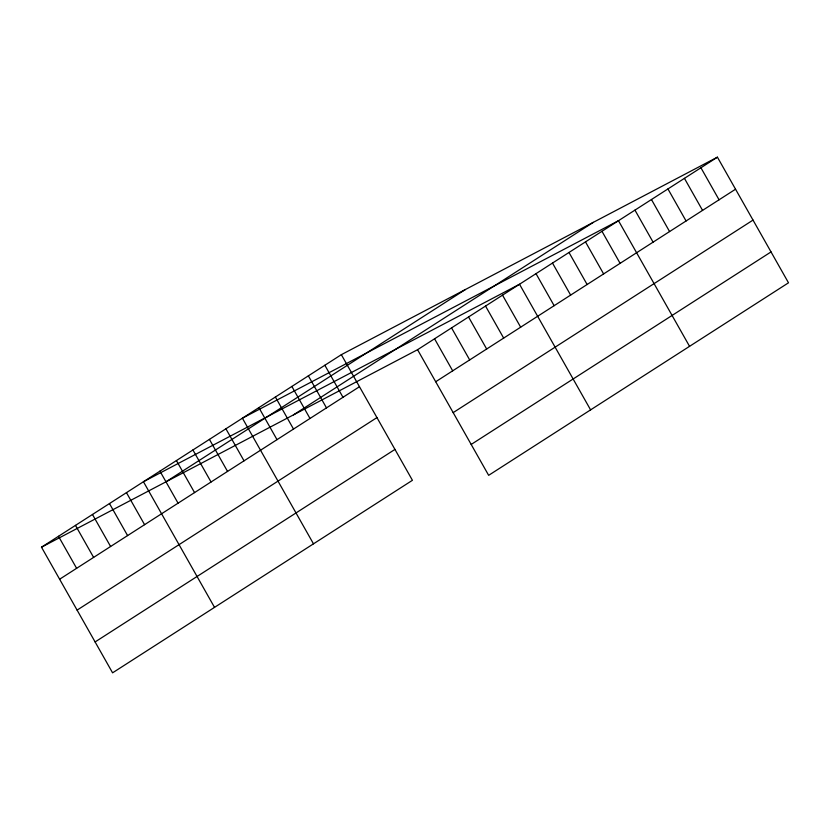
<?xml version="1.0" encoding="UTF-8"?>
<svg xmlns="http://www.w3.org/2000/svg" width="830" height="830" viewBox="0 0 830 830"><rect width="100%" height="100%" fill="white"/><g stroke="black" fill="none" stroke-linecap="round" stroke-linejoin="round"><path stroke-width="1.25" d="M341.348 354.669L412.427 480.3L112.579 672.829L41.5 547.198L341.348 354.669L717.421 157.171L788.5 282.802L488.652 475.331L417.573 349.7L717.421 157.171M165.606 482.023L465.454 289.494M293.467 414.876L593.315 222.347M59.625 579.226L359.473 386.707M77.097 610.112L376.945 417.594M435.698 381.738L735.546 189.209M95.108 641.943L394.956 449.414M453.17 412.624L753.018 220.095M471.181 444.444L771.029 251.926M41.5 547.198L417.573 349.7M700.925 167.764L719.06 199.802M684.439 178.357L702.564 210.395M667.942 188.939L686.068 220.977M651.457 199.532L669.582 231.57M634.96 210.125L653.086 242.163M689.554 346.338L618.475 220.707L242.401 418.196L313.481 543.826M601.978 231.3L620.103 263.338M585.492 241.883L603.617 273.921M568.996 252.476L587.121 284.514M552.5 263.069L570.635 295.107M536.014 273.651L554.139 305.689M590.597 409.875L519.518 284.244L143.445 481.732L214.524 607.363M502.534 295.158L520.659 327.186M485.54 306.062L503.665 338.101M468.545 316.977L486.671 349.015M451.551 327.881L469.687 359.919M434.567 338.796L452.692 370.834M324.852 365.252L342.987 397.29M308.366 375.845L326.491 407.883M291.87 386.438L309.995 418.465M275.384 397.02L293.509 429.058M258.887 407.613L277.013 439.651M225.905 428.788L244.03 460.826M209.419 439.381L227.544 471.419M192.923 449.964L211.048 482.002M176.427 460.557L194.562 492.595M159.941 471.15L178.066 503.177M126.461 492.647L144.586 524.685M109.467 503.551L127.592 535.589M92.472 514.465L110.597 546.503M75.478 525.369L93.614 557.407M58.494 536.284L76.619 568.322"/></g></svg>
